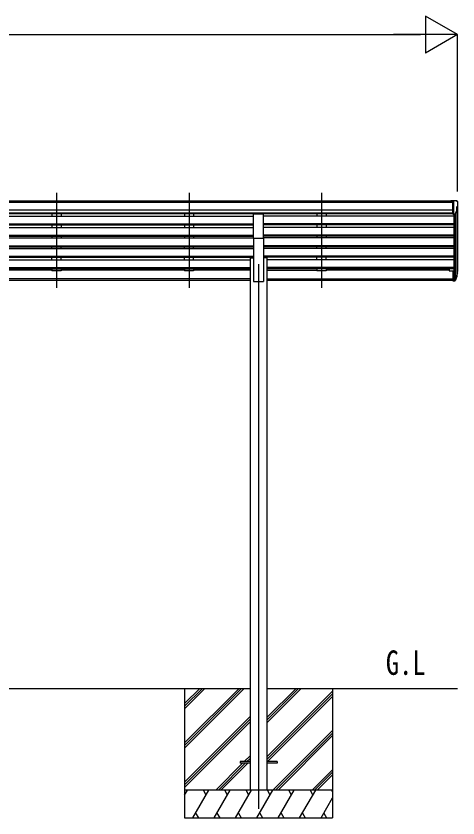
# Model space of a CAD drawing. Units: millimetres, scale not verified. Extents: x -16820 to 16820, y -11880 to 11880.
# Drawn here: x -3131 to -742, y -7200 to -2865 of the extents above; entities that cross this region are included whole.
import ezdxf
from ezdxf.enums import TextEntityAlignment as Align

# ---------------------------------------------------------------- set-up
doc = ezdxf.new("R2010")
doc.units = ezdxf.units.MM
doc.header["$LTSCALE"] = 60
for name, color, linetype in [('0-2_USER1', 3, 'Continuous'), ('0-3_YKK_12', 2, 'Continuous'), ('0-4_YKK_13', 4, 'Continuous'), ('0-5_YKK_A1', 4, 'Continuous'), ('0-6_YKK_D', 6, 'Continuous')]:
    doc.layers.add(name, color=color, linetype=linetype)
doc.styles.add('ＭＳ ゴシック', font='')
doc.styles.get('ＭＳ ゴシック').set_extended_font_data('MS Gothic')

msp = doc.modelspace()

# ---------------------------------------------------------------- linework, layer by layer
at = {"layer": '0-3_YKK_12'}
for p, q in [((-2911.92, -3821.26), (-2911.92, -4334.05)), ((-2195.92, -3821.26), (-2195.92, -4334.05)), ((-1479.92, -3821.26), (-1479.92, -4334.05)), ((-1819.92, -4206.63), (-1819.92, -7150))]:
    msp.add_line(p, q, dxfattribs=at)
at = {"layer": '0-4_YKK_13'}
for p, q in [((-770.42, -3863.32), (-780.42, -3863.41)), ((-780.42, -3865.02), (-780.42, -3863.41)), ((-770.42, -3935.3), (-770.42, -3863.32)), ((-751.92, -3863.32), (-770.42, -3863.32)), ((-763.92, -3936.3), (-763.92, -3863.32)), ((-751.92, -3863.32), (-749.59, -3863.46)), ((-749.92, -3897.83), (-749.92, -3914.11)), ((-744.45, -3894.5), (-749.77, -3897.57)), ((-748.83, -3863.89), (-744.76, -3869.7)), ((-741.92, -3872.69), (-741.92, -3873.32)), ((-1847.42, -4065.75), (-1847.42, -3933.95)), ((-1847.42, -3933.95), (-1792.42, -3933.95)), ((-1792.42, -4065.75), (-1792.42, -3933.95)), ((-770.42, -3935.3), (-763.92, -3935.3)), ((-763.92, -3936.3), (-758.71, -3935.99)), ((-756.3, -3934.49), (-747.29, -3918.9)), ((-1847.42, -4065.75), (-1792.42, -4065.75)), ((-770.42, -4242.25), (-770.42, -4296.29)), ((-770.42, -4242.25), (-763.92, -4242.25)), ((-763.92, -4242.25), (-763.92, -4297.03)), ((-770.42, -4282.39), (-763.92, -4282.39)), ((-770.42, -4287.27), (-763.92, -4287.27)), ((-763.92, -4287.29), (-758.79, -4287.29)), ((-763.92, -4289.09), (-759.08, -4289.09)), ((-757.49, -4286.61), (-749.73, -4271.2)), ((-748.28, -4271.56), (-756.48, -4287.74)), ((-747.67, -4272.12), (-756.48, -4295.67)), ((-745.62, -4255.07), (-748.89, -4262.13)), ((-745.01, -4256.44), (-748.89, -4264.39)), ((-747.33, -4267.72), (-747.67, -4272.12)), ((-770.42, -4296.29), (-763.92, -4296.29)), ((-763.92, -4297.03), (-759.08, -4297.03)), ((-1919.92, -6895.5), (-1919.92, -6904.5)), ((-1865.12, -6895.5), (-1919.92, -6895.5)), ((-1865.12, -6904.5), (-1919.92, -6904.5)), ((-1719.92, -6895.5), (-1774.72, -6895.5)), ((-1719.92, -6904.5), (-1774.72, -6904.5)), ((-1719.92, -6895.5), (-1719.92, -6904.5))]:
    msp.add_line(p, q, dxfattribs=at)
for centre, radius, start, end in [((-749.62, -3897.83), 0.3, 120, 180), ((-749.65, -3864.46), 1, 35, 86.5), ((-744.92, -3872.69), 3, 0, 87), ((-748.83, -3890.13), 6.18, 315.00103, 354.2965), ((-943.92, -3873.32), 202, 355.05096, 0), ((-758.89, -3932.99), 3, 273.5, 330), ((-749.62, -3914.11), 0.3, 180, 265.2833), ((-749.89, -3917.4), 3, 330, 85.2833), ((-774.51, -4245.57), 30.41, 341.80266, 352.8448), ((-773.1, -4247.33), 29.53, 342.01856, 353.49194)]:
    msp.add_arc(centre, radius, start, end, dxfattribs=at)
for centre, major_axis, ratio, start_param, end_param in [((-831.78, -4241.08), (-87.93, 4.42), 0.541684, 3.060334, 3.2172517), ((-832.57, -4247.76), (89.06, 1.43), 0.57596, 6.1985533, 6.3701348), ((-759.08, -4286.38), (3, 0), 0.90356, 4.712389, 5.7595865), ((-758.79, -4285.93), (1.5, 0), 0.90356, 4.712389, 5.7595865), ((-833.84, -4247.66), (88.05, 0), 0.90356, 5.9828017, 6.0168888), ((-748.63, -4267.72), (-1.3, 0), 0.90356, 2.9359903, 4.9130961), ((-834.55, -4251.53), (89.07, 0), 0.90356, 6.0316505, 6.077583), ((-759.08, -4294.32), (-3, 0), 0.90356, 1.5707963, 2.6179939)]:
    msp.add_ellipse(centre, major_axis=major_axis, ratio=ratio, start_param=start_param, end_param=end_param, dxfattribs=at)
at = {"layer": '0-5_YKK_A1'}
for p, q in [((-770.42, -3865.02), (-5769.42, -3865.02)), ((-770.42, -3873.61), (-5769.42, -3873.61)), ((-743.92, -3893.9), (-743.92, -4241.89)), ((-770.42, -3913.86), (-5769.42, -3913.86)), ((-770.42, -3930.97), (-5769.42, -3930.97)), ((-1847.42, -3934.79), (-4692.42, -3934.79)), ((-2936.92, -3934.77), (-2936.92, -3946)), ((-2886.92, -3934.77), (-2886.92, -3946)), ((-2220.92, -3934.77), (-2220.92, -3946)), ((-2170.92, -3934.77), (-2170.92, -3946)), ((-770.42, -3934.79), (-1792.42, -3934.79)), ((-1504.92, -3934.77), (-1504.92, -3946)), ((-1454.92, -3934.77), (-1454.92, -3946)), ((-763.92, -3936.3), (-763.92, -4242.25)), ((-757.92, -3935.83), (-757.91, -4287.03)), ((-748.89, -3921.67), (-748.89, -4268.6)), ((-4692.42, -3946), (-1847.42, -3946)), ((-4692.42, -3987.88), (-1847.42, -3987.88)), ((-763.92, -3946), (-1792.42, -3946)), ((-763.92, -3987.88), (-1792.42, -3987.88)), ((-4692.42, -3989.37), (-1847.42, -3989.37)), ((-4692.42, -3993.69), (-1847.42, -3993.69)), ((-4692.42, -4007.62), (-1847.42, -4007.62)), ((-2936.92, -3993.69), (-2936.92, -4007.62)), ((-2886.92, -3993.69), (-2886.92, -4007.62)), ((-2220.92, -3993.69), (-2220.92, -4007.62)), ((-2170.92, -3993.69), (-2170.92, -4007.62)), ((-763.92, -3989.37), (-1792.42, -3989.37)), ((-763.92, -3993.69), (-1792.42, -3993.69)), ((-763.92, -4007.62), (-1792.42, -4007.62)), ((-1504.92, -3993.69), (-1504.92, -4007.62)), ((-1454.92, -3993.69), (-1454.92, -4007.62)), ((-4692.42, -4049.5), (-1847.42, -4049.5)), ((-4692.42, -4050.99), (-1847.42, -4050.99)), ((-4692.42, -4055.31), (-1847.42, -4055.31)), ((-4692.42, -4064.5), (-1847.42, -4064.5)), ((-2936.92, -4055.31), (-2936.92, -4064.5)), ((-2886.92, -4055.31), (-2886.92, -4064.5)), ((-2220.92, -4055.31), (-2220.92, -4064.5)), ((-2170.92, -4055.31), (-2170.92, -4064.5)), ((-1847.42, -4065.75), (-1847.42, -4300.2)), ((-763.92, -4049.5), (-1792.42, -4049.5)), ((-763.92, -4050.99), (-1792.42, -4050.99)), ((-763.92, -4055.31), (-1792.42, -4055.31)), ((-763.92, -4064.5), (-1792.42, -4064.5)), ((-1792.42, -4065.75), (-1792.42, -4300.2)), ((-1504.92, -4055.31), (-1504.92, -4064.5)), ((-1454.92, -4055.31), (-1454.92, -4064.5)), ((-4692.42, -4106.38), (-1847.42, -4106.38)), ((-4692.42, -4107.87), (-1847.42, -4107.87)), ((-4692.42, -4112.19), (-1847.42, -4112.19)), ((-2936.92, -4121.38), (-2936.92, -4112.19)), ((-2886.92, -4121.38), (-2886.92, -4112.19)), ((-2220.92, -4121.38), (-2220.92, -4112.19)), ((-2170.92, -4121.38), (-2170.92, -4112.19)), ((-763.92, -4106.38), (-1792.42, -4106.38)), ((-763.92, -4107.87), (-1792.42, -4107.87)), ((-763.92, -4112.19), (-1792.42, -4112.19)), ((-1504.92, -4121.38), (-1504.92, -4112.19)), ((-1454.92, -4121.38), (-1454.92, -4112.19)), ((-4692.42, -4121.38), (-1847.42, -4121.38)), ((-763.92, -4121.38), (-1792.42, -4121.38)), ((-4692.42, -4163.26), (-1847.42, -4163.26)), ((-4692.42, -4164.76), (-1847.42, -4164.76)), ((-4692.42, -4169.07), (-1847.42, -4169.07)), ((-4674.72, -4183), (-1865.12, -4183)), ((-2936.92, -4183), (-2936.92, -4169.07)), ((-2886.92, -4183), (-2886.92, -4169.07)), ((-2220.92, -4183), (-2220.92, -4169.07)), ((-2170.92, -4183), (-2170.92, -4169.07)), ((-1865.12, -4171.2), (-1865.12, -7050)), ((-1865.12, -4171.2), (-1847.42, -4171.2)), ((-763.92, -4163.26), (-1792.42, -4163.26)), ((-763.92, -4164.76), (-1792.42, -4164.76)), ((-763.92, -4169.07), (-1792.42, -4169.07)), ((-1774.72, -4171.2), (-1792.42, -4171.2)), ((-1774.72, -4171.2), (-1774.72, -7050)), ((-763.92, -4183), (-1774.72, -4183)), ((-1504.92, -4183), (-1504.92, -4169.07)), ((-1454.92, -4183), (-1454.92, -4169.07)), ((-4674.72, -4224.88), (-1865.12, -4224.88)), ((-4674.72, -4226.38), (-1865.12, -4226.38)), ((-4674.72, -4230.69), (-1865.12, -4230.69)), ((-2936.92, -4237.94), (-3602.92, -4237.94)), ((-2936.92, -4230.69), (-2936.92, -4242.89)), ((-2886.92, -4242.89), (-2936.92, -4242.89)), ((-2886.92, -4230.69), (-2886.92, -4242.89)), ((-2220.92, -4237.94), (-2886.92, -4237.94)), ((-2220.92, -4230.69), (-2220.92, -4242.89)), ((-2170.92, -4242.89), (-2220.92, -4242.89)), ((-2170.92, -4230.69), (-2170.92, -4242.89)), ((-1865.12, -4237.94), (-2170.92, -4237.94)), ((-763.92, -4224.88), (-1774.72, -4224.88)), ((-763.92, -4226.38), (-1774.72, -4226.38)), ((-763.92, -4230.69), (-1774.72, -4230.69)), ((-1774.72, -4237.94), (-1504.92, -4237.94)), ((-1504.92, -4230.69), (-1504.92, -4242.89)), ((-1454.92, -4242.89), (-1504.92, -4242.89)), ((-1454.92, -4230.69), (-1454.92, -4242.89)), ((-788.92, -4237.94), (-1454.92, -4237.94)), ((-788.92, -4229.4), (-788.92, -4242.89)), ((-788.92, -4242.89), (-770.42, -4242.89)), ((-1865.12, -4284.96), (-4674.72, -4284.96)), ((-1865.12, -4286.36), (-4674.72, -4286.36)), ((-1774.72, -4284.96), (-770.42, -4284.96)), ((-1774.72, -4286.36), (-770.42, -4286.36)), ((-1865.12, -4294.04), (-4674.72, -4294.04)), ((-1847.42, -4300.2), (-1792.42, -4300.2)), ((-770.42, -4294.04), (-1774.72, -4294.04)), ((-4674.72, -6500), (-1865.12, -6500)), ((-2219.92, -6500), (-2219.92, -7200)), ((-2219.92, -6794.18), (-1925.74, -6500)), ((-2219.92, -6808.32), (-1911.6, -6500)), ((-2219.92, -6822.46), (-1897.46, -6500)), ((-2219.92, -6610.33), (-2109.59, -6500)), ((-2219.92, -6596.19), (-2123.73, -6500)), ((-2219.92, -6582.05), (-2137.87, -6500)), ((-1774.72, -6500), (-743.92, -6500)), ((-1774.72, -6685.63), (-1589.09, -6500)), ((-1774.72, -6671.49), (-1603.23, -6500)), ((-1774.72, -6657.35), (-1617.37, -6500)), ((-1419.92, -6500), (-1419.92, -7200)), ((-1774.72, -6869.48), (-1419.92, -6514.68)), ((-1774.72, -6883.62), (-1419.92, -6528.82)), ((-1772.46, -6895.5), (-1419.92, -6542.96)), ((-2219.92, -7006.31), (-1865.12, -6651.51)), ((-2219.92, -7020.45), (-1865.12, -6665.65)), ((-2219.92, -7034.59), (-1865.12, -6679.79)), ((-1743.11, -7050), (-1419.92, -6726.81)), ((-1728.97, -7050), (-1419.92, -6740.95)), ((-1714.83, -7050), (-1419.92, -6755.09)), ((-1896.98, -6895.5), (-1865.12, -6863.64)), ((-1882.84, -6895.5), (-1865.12, -6877.78)), ((-1868.69, -6895.5), (-1865.12, -6891.93)), ((-2051.48, -7050), (-1905.98, -6904.5)), ((-2037.34, -7050), (-1891.84, -6904.5)), ((-2023.19, -7050), (-1877.69, -6904.5)), ((-1530.98, -7050), (-1419.92, -6938.94)), ((-1516.84, -7050), (-1419.92, -6953.08)), ((-1502.69, -7050), (-1419.92, -6967.23)), ((-1419.92, -7050), (-2219.92, -7050)), ((-2219.92, -7077.5), (-2204.04, -7050)), ((-2175.17, -7200), (-2088.57, -7050)), ((-2103.57, -7075.98), (-2118.57, -7050)), ((-2059.7, -7200), (-1973.1, -7050)), ((-1988.1, -7075.98), (-2003.1, -7050)), ((-1944.23, -7200), (-1857.63, -7050)), ((-1872.63, -7075.98), (-1887.63, -7050)), ((-1828.76, -7200), (-1742.16, -7050)), ((-1757.16, -7075.98), (-1772.16, -7050)), ((-1713.29, -7200), (-1626.69, -7050)), ((-1641.69, -7075.98), (-1656.69, -7050)), ((-1597.82, -7200), (-1511.22, -7050)), ((-1541.22, -7050), (-1526.22, -7075.98)), ((-1425.75, -7050), (-1419.92, -7060.1)), ((-1482.35, -7200), (-1419.92, -7091.86)), ((-2160.18, -7174.02), (-2145.18, -7200)), ((-2044.71, -7174.02), (-2029.71, -7200)), ((-1929.23, -7174.02), (-1914.24, -7200)), ((-1813.76, -7174.02), (-1798.77, -7200)), ((-1698.3, -7174.02), (-1683.3, -7200)), ((-1582.83, -7174.02), (-1567.83, -7200)), ((-1467.36, -7174.02), (-1452.36, -7200)), ((-2219.92, -7200), (-1419.92, -7200))]:
    msp.add_line(p, q, dxfattribs=at)
at = {"layer": '0-6_YKK_D'}
for p, q in [((-743.92, -2965.02), (-917.13, -2865.02)), ((-917.13, -2865.02), (-917.13, -3065.02)), ((-5595.92, -2965.02), (-943.92, -2965.02)), ((-743.92, -2965.02), (-1090.33, -2965.02)), ((-743.92, -2965.02), (-917.13, -3065.02)), ((-743.92, -3813.32), (-743.92, -2964.02))]:
    msp.add_line(p, q, dxfattribs=at)

# ---------------------------------------------------------------- texts
at = {"layer": '0-2_USER1', "style": 'ＭＳ ゴシック', "width": 0.8}
msp.add_text('G.L', height=132, dxfattribs=at).set_placement((-1132, -6466), align=Align.BOTTOM_LEFT)

doc.saveas('drawing.dxf')
